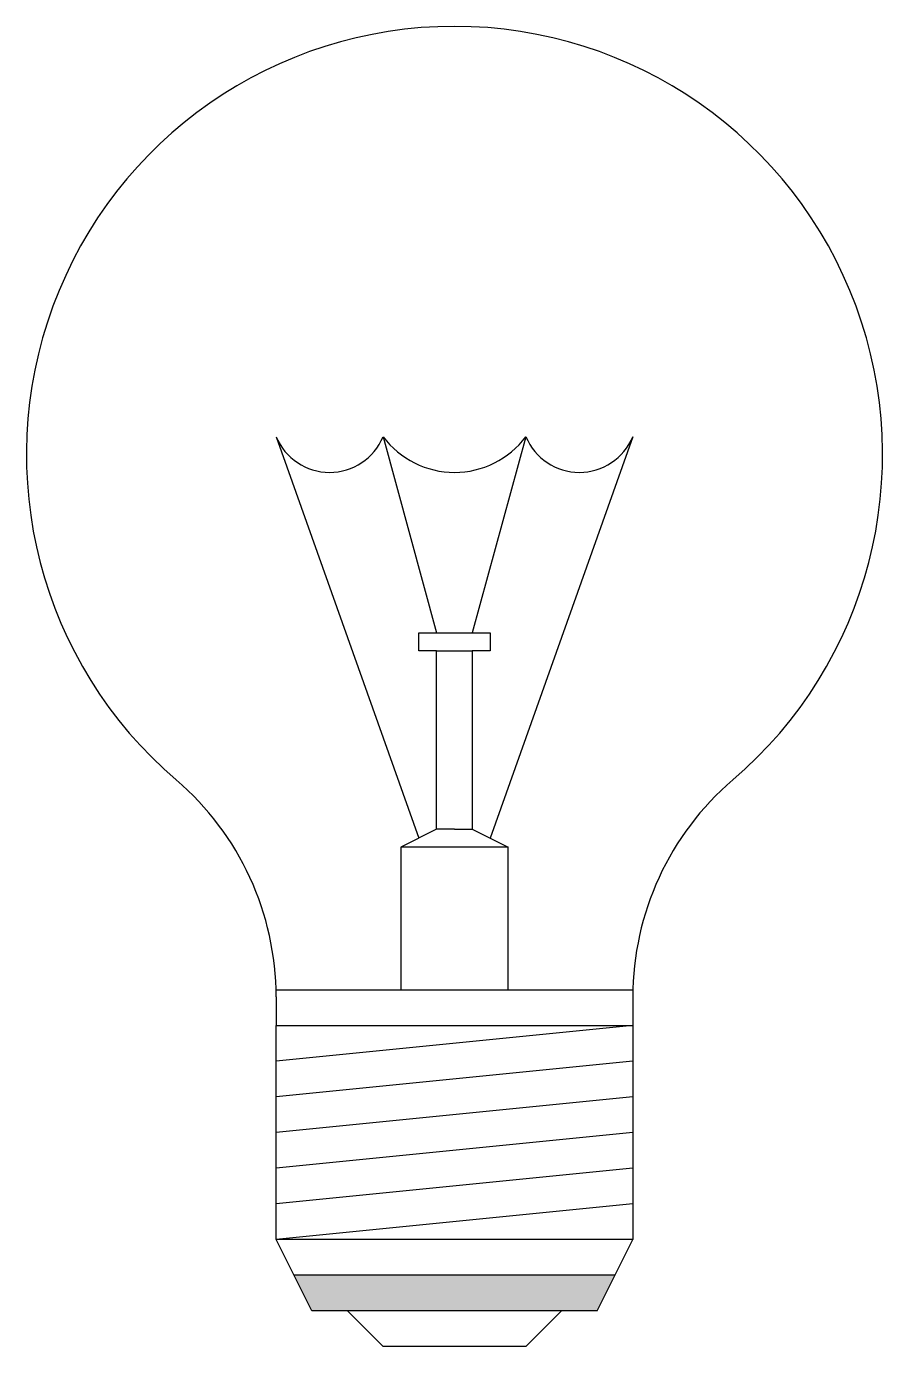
# Model space of a CAD drawing. Header units: millimetres. Extents: x 72 to 192, y 66 to 251.
import ezdxf

# ---------------------------------------------------------------- set-up
doc = ezdxf.new("R2010")
doc.units = ezdxf.units.MM

msp = doc.modelspace()

# ---------------------------------------------------------------- hatches: boundary and pattern name
h = msp.add_hatch(color=256)
h.dxf.hatch_style = 1
h.paths.add_polyline_path([(154.98, 76.36), (109.98, 76.36), (112.48, 71.36), (152.48, 71.36)])

# ---------------------------------------------------------------- linework, layer by layer
for p, q in [((107.48, 193.86), (127.48, 137.61)), ((122.48, 193.86), (129.98, 166.36)), ((142.48, 193.86), (134.98, 166.36)), ((157.48, 193.86), (137.48, 137.61)), ((127.48, 163.86), (127.48, 166.36)), ((127.48, 166.36), (137.48, 166.36)), ((137.48, 166.36), (137.48, 163.86)), ((129.98, 163.86), (127.48, 163.86)), ((129.98, 138.86), (129.98, 163.86)), ((129.98, 163.86), (134.98, 163.86)), ((134.98, 163.86), (134.98, 138.86)), ((137.48, 163.86), (134.98, 163.86)), ((129.98, 138.86), (124.98, 136.36)), ((132.48, 138.86), (129.98, 138.86)), ((132.48, 138.86), (134.98, 138.86)), ((134.98, 138.86), (139.98, 136.36)), ((139.98, 136.36), (124.98, 136.36)), ((124.98, 136.36), (124.98, 116.36)), ((139.98, 116.36), (139.98, 136.36)), ((107.48, 116.36), (157.48, 116.36)), ((107.48, 115.36), (107.48, 111.36)), ((157.48, 115.36), (157.48, 111.36)), ((107.48, 81.36), (107.48, 111.36)), ((107.48, 111.36), (157.48, 111.36)), ((157.48, 111.36), (107.48, 106.36)), ((157.48, 111.36), (157.48, 81.36)), ((157.48, 106.36), (107.48, 101.36)), ((157.48, 101.36), (107.48, 96.36)), ((157.48, 96.36), (107.48, 91.36)), ((157.48, 91.36), (107.48, 86.36)), ((157.48, 86.36), (107.48, 81.36)), ((157.48, 81.36), (107.48, 81.36)), ((112.48, 71.36), (107.48, 81.36)), ((152.48, 71.36), (157.48, 81.36)), ((154.98, 76.36), (109.98, 76.36)), ((152.48, 71.36), (112.48, 71.36)), ((122.48, 71.36), (117.48, 71.36)), ((117.48, 71.36), (122.48, 66.36)), ((147.48, 71.36), (142.48, 66.36)), ((142.48, 66.36), (122.48, 66.36))]:
    msp.add_line(p, q)
for centre, radius, start, end in [((132.48, 191.36), 60, 310.5416, 229.4584), ((114.98, 196.98), 8.12, 202.602, 337.398), ((132.48, 201.36), 12.5, 216.8699, 323.1301), ((149.98, 196.98), 8.12, 202.602, 337.398), ((67.48, 115.36), 40, 0, 49.4584), ((197.48, 115.36), 40, 130.5416, 180)]:
    msp.add_arc(centre, radius, start, end)

doc.saveas('drawing.dxf')
